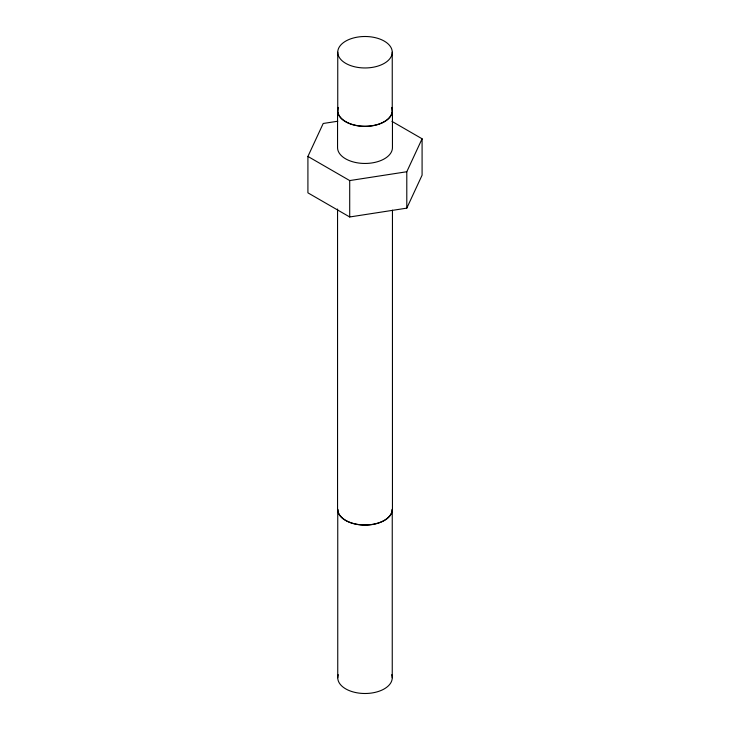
<?xml version="1.0" encoding="UTF-8"?>
<svg xmlns="http://www.w3.org/2000/svg" width="730" height="730" viewBox="0 0 730 730"><rect width="100%" height="100%" fill="white"/><g stroke="black" fill="none" stroke-linecap="round" stroke-linejoin="round"><path stroke-width="1.09" d="M391.964 121.381L422.086 138.782L422.086 175.182L406.793 208.141L349.707 216.974L307.914 192.839L307.914 156.439L323.207 123.479L337.762 121.235M406.793 208.141L406.793 171.742L422.086 138.782M307.914 156.439L349.707 180.575L406.793 171.742M392.448 110.54L392.448 147.615A27.448 15.85 0 0 1 365 163.456A27.448 15.85 0 0 1 337.552 147.615L337.552 110.54M392.448 210.167L392.448 509.248A27.448 15.85 0 0 1 365 525.098A27.448 15.85 0 0 1 337.552 509.248L337.552 209.026M392.247 52.232A27.247 15.731 0 0 1 351.376 65.855A27.247 15.731 0 0 1 351.376 38.608A27.247 15.731 0 0 1 392.247 52.232L392.247 110.54M392.247 677.769L392.247 509.248A27.247 15.731 0 0 1 365 524.98A27.247 15.731 0 0 1 337.753 509.248L337.753 677.769M349.707 180.575L349.707 216.974M337.753 52.232L337.753 110.54M391.718 674.702A27.247 15.731 0 0 1 365 693.5A27.247 15.731 0 0 1 338.282 674.702M391.718 107.465A27.247 15.731 0 0 1 365 126.263A27.247 15.731 0 0 1 338.282 107.465M391.919 107.438A27.448 15.85 0 0 1 365 126.381A27.448 15.85 0 0 1 338.081 107.438"/></g></svg>
